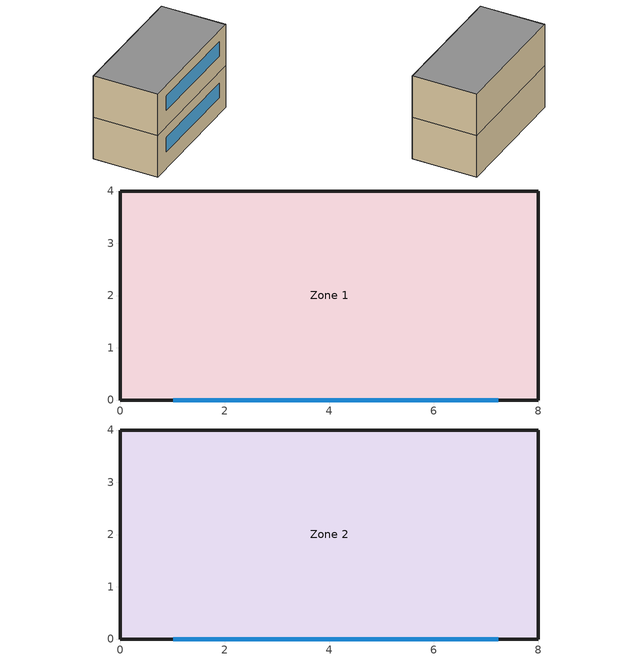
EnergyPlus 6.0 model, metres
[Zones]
Zone 1
 floor ground (Exterior Floor): 8,4 8,0 0,0 0,4 z2.7; 8,4 8,0 0,0 0,4 z-0.02
 wall outside (Exterior Wall): 0,0 8,0 8,4 0,4 0,0 z-0.02:2.7
 window (Exterior Window): 1.01,0 7.24,0 z1.05:2
Zone 2
 floor ground (Exterior Floor): 8,4 8,0 0,0 0,4 z5.42; 8,4 8,0 0,0 0,4 z2.7
 wall outside (Exterior Wall): 8,4 0,4 0,0 8,0 8,4 z2.7:5.42
 window (Exterior Window): 1.01,0 7.24,0 z3.77:4.72
[Building]
Medium Office: -0, City, 0.04, 0.4, FullExterior, 25
[Material] Thermal Absorptance=0.9
Name | Roughness | Thickness {m} | Conductivity {W/m-K} | Density {kg/m3} | Specific Heat {J/kg-K} | Solar Absorptance | Visible Absorptance
Wall Insulation [1] | MediumRough | 0.0373223 | 0.045 | 265 | 836.8 | 0.7 | 0.7
Floor Mass | MediumSmooth | 0.3 | 0.53 | 1920 | 790 | 0.7 | 0.7
Material 1 | Smooth | 0.01271 | 0.16 | 784.9 | 830 | 0.92 | 0.92
[Material:NoMass] Thermal Absorptance=0.9; Solar Absorptance=0.7; Visible Absorptance=0.7
Name | Roughness | Thermal Resistance {m2-K/W}
Material:NoMass 1 | Rough | 0.36256
Floor Insul | MediumSmooth | 0.191
[WindowMaterial:SimpleGlazingSystem]
Exterior Window: U-Factor {W/m2-K}=6.81; Solar Heat Gain Coefficient=0.25
[Construction]
Exterior Floor: Floor Mass, Floor Insul
Exterior Wall: Material:NoMass 1, Wall Insulation [1], Material 1
Exterior Window: Exterior Window
[Zone]
Zone 1: -0, 0, 0, 0
Zone 2: -0, 0, 0, 2.7196
[HVACTemplate:Thermostat]
MediumOffice Thermostat: Medium Office_HTGSETP_SCH, , Medium Office_CLGSETP_SCH
[Schedule:Compact]
Medium Office_HTGSETP_SCH: Through: 12/31, For: Weekdays, Until: 06:00, 15.6, Until: 22:00, 21, Until: 24:00, 15.6, For SummerDesignDay, Until: 24:00, 15.6, For: Saturday, Until: 06:00, 15.6, Until: 18:00, 21, Until: 24:00, 15.6, For: WinterDesignDay, Until: 24:00, 21, For: AllOtherDays, Until: 24:00, 15.6
Medium Office_CLGSETP_SCH: Through: 12/31, For: Weekdays SummerDesignDay, Until: 06:00, 26.7, Until: 22:00, 24, Until: 24:00, 26.7, For: Saturday, Until: 06:00, 26.7, Until: 18:00, 24, Until: 24:00, 26.7, For WinterDesignDay, Until: 24:00, 26.7, For: AllOtherDays, Until: 24:00, 26.7
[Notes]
Daylight Saving Period in US
